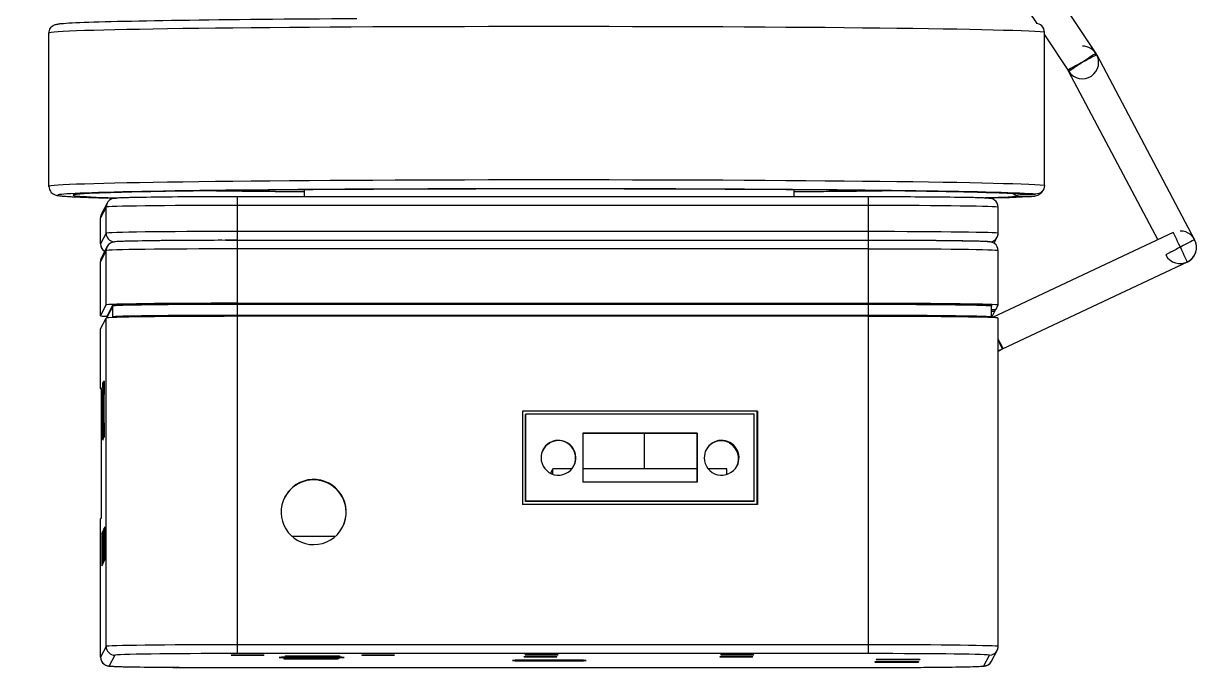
# Model space of a CAD drawing. Header units: millimetres. Extents: x -55 to 53, y -64 to 64.
# Drawn here: x -55.1 to 52.7, y -64.1 to -4.9 of the extents above; entities that cross this region are included whole.
import ezdxf

# ---------------------------------------------------------------- set-up
doc = ezdxf.new("R2010")
doc.units = ezdxf.units.MM
doc.layers.add('visible', color=7, linetype='Continuous')

msp = doc.modelspace()

# ---------------------------------------------------------------- linework, layer by layer
at = {"layer": 'visible'}
for p, q in [((38.5, -0.17), (43.5, -7.67)), ((36.46, -2.53), (38.06, -4.92)), ((-52.75, -19.9), (-52.75, -5.8)), ((38.76, -19.81), (38.76, -5.71)), ((38.76, -5.97), (41, -9.34)), ((43.57, -7.8), (52.57, -24.8)), ((40.96, -9.27), (49.19, -24.81)), ((-29.25, -20.86), (-29.25, -20.21)), ((15.75, -20.86), (15.75, -20.21)), ((-47.4, -21.43), (-47.92, -22.42)), ((22.58, -20.86), (-35.42, -20.86)), ((22.58, -20.86), (-35.42, -20.86)), ((36.44, -20.79), (37.86, -20.79)), ((36.53, -20.61), (37.95, -20.61)), ((-47.49, -21.8), (-48.01, -22.79)), ((-47.49, -24.2), (-47.49, -21.8)), ((-35.41, -24.04), (-35.41, -21.65)), ((22.59, -21.65), (-35.41, -21.65)), ((22.59, -24.05), (22.59, -21.65)), ((34.51, -24.21), (34.51, -21.81)), ((-48.01, -25.19), (-48.01, -22.79)), ((-48.01, -25.19), (-48.01, -22.79)), ((-47.49, -24.2), (-48.01, -25.19)), ((22.59, -24.05), (-35.41, -24.04)), ((50.61, -24.15), (34, -31.96)), ((34.13, -25.13), (34.42, -24.58)), ((-47.49, -25.8), (-48.01, -26.79)), ((-47.4, -25.43), (-47.92, -26.42)), ((-47.49, -30.8), (-47.49, -25.8)), ((22.58, -24.86), (-35.42, -24.86)), ((22.58, -24.86), (-35.42, -24.86)), ((-35.41, -30.64), (-35.41, -25.64)), ((22.59, -25.65), (-35.41, -25.64)), ((22.59, -30.65), (22.59, -25.65)), ((34.51, -30.81), (34.51, -25.81)), ((-48.01, -31.79), (-48.01, -26.79)), ((-48.01, -31.79), (-48.01, -26.79)), ((51.89, -26.86), (34.89, -34.86)), ((-48.01, -31.79), (-47.49, -30.8)), ((-46.89, -30.9), (-47.41, -31.89)), ((-46.88, -30.8), (-47.4, -31.79)), ((-46.89, -31.9), (-46.89, -30.9)), ((22.58, -30.66), (-35.42, -30.65)), ((-35.42, -31.75), (-35.42, -30.75)), ((22.58, -30.76), (-35.42, -30.75)), ((22.59, -30.65), (-35.41, -30.64)), ((22.58, -31.76), (22.58, -30.76)), ((33.91, -31.9), (33.91, -30.91)), ((33.91, -31.91), (33.91, -30.91)), ((33.91, -31.22), (34.29, -31.22)), ((34.21, -31.22), (34.21, -31.38)), ((34.29, -31.22), (34.51, -30.81)), ((-48.01, -32.99), (-47.49, -32)), ((-47.49, -62.2), (-47.49, -32)), ((-47.41, -31.98), (-47.41, -31.89)), ((-47.41, -31.98), (-47.41, -31.89)), ((-46.89, -31.9), (-46.92, -31.95)), ((22.58, -31.76), (-35.42, -31.75)), ((22.59, -31.85), (-35.41, -31.84)), ((-35.41, -62.04), (-35.41, -31.84)), ((22.59, -62.05), (22.59, -31.85)), ((33.91, -31.38), (34.21, -31.38)), ((33.99, -31.79), (34.21, -31.38)), ((34.51, -62.2), (34.51, -32.01)), ((-48.01, -38.49), (-48.01, -32.99)), ((-48.01, -38.49), (-48.01, -32.99)), ((34.93, -34.84), (34.51, -35.07)), ((-48.01, -38.49), (-47.96, -38.41)), ((-47.96, -38.41), (-47.96, -50.41)), ((-47.8, -38.68), (-47.81, -38.68)), ((-47.8, -37.94), (-47.8, -37.94)), ((-47.79, -38.51), (-47.8, -38.51)), ((-47.79, -43.11), (-47.77, -37.98)), ((-47.79, -38.41), (-47.79, -39.13)), ((-47.79, -38.66), (-47.79, -38.66)), ((-47.77, -38.66), (-47.78, -41.21)), ((-47.77, -37.98), (-47.77, -37.97)), ((-47.77, -37.97), (-47.75, -43.05)), ((-47.77, -37.98), (-47.77, -37.98)), ((-47.77, -38.66), (-47.77, -38.66)), ((-47.76, -41.18), (-47.77, -38.66)), ((-47.75, -37.94), (-47.74, -37.92)), ((-47.75, -43.04), (-47.75, -37.94)), ((-47.74, -37.94), (-47.75, -37.94)), ((-47.74, -37.92), (-47.73, -41.38)), ((-47.74, -38.55), (-47.74, -43.03)), ((-47.74, -42.03), (-47.74, -38.55)), ((-47.74, -38.55), (-47.74, -38.55)), ((-47.73, -41.38), (-47.72, -37.89)), ((-47.72, -38.51), (-47.73, -42.02)), ((-47.72, -37.89), (-47.72, -37.88)), ((-47.72, -37.88), (-47.72, -42.98)), ((-47.72, -37.89), (-47.72, -37.89)), ((-47.72, -42.99), (-47.72, -38.51)), ((-47.72, -38.51), (-47.72, -38.51)), ((-47.71, -37.86), (-47.7, -37.85)), ((-47.7, -40.22), (-47.71, -37.86)), ((-47.7, -37.86), (-47.71, -37.86)), ((-47.7, -39.73), (-47.69, -37.82)), ((-47.7, -37.85), (-47.7, -39.73)), ((-47.69, -37.82), (-47.68, -37.81)), ((-47.68, -37.81), (-47.69, -40.28)), ((-47.68, -37.82), (-47.69, -37.82)), ((-47.69, -39.73), (-47.7, -39.73)), ((-47.81, -40.62), (-47.82, -40.62)), ((-47.71, -42.97), (-47.7, -40.22)), ((-47.7, -40.77), (-47.71, -42.96)), ((-47.69, -40.22), (-47.7, -40.22)), ((-47.69, -42.92), (-47.7, -40.77)), ((-47.69, -40.77), (-47.7, -40.77)), ((-47.69, -40.28), (-47.68, -42.91)), ((12.39, -40.55), (-9.21, -40.55)), ((-9.21, -40.55), (-9.21, -49.15)), ((12.37, -40.58), (-9.21, -40.57)), ((-8.93, -40.87), (-8.91, -40.85)), ((-8.93, -48.87), (-8.93, -40.87)), ((12.09, -40.85), (-8.91, -40.85)), ((-8.91, -48.85), (-8.91, -40.85)), ((12.09, -48.85), (12.09, -40.85)), ((12.37, -40.58), (12.39, -40.55)), ((12.37, -49.15), (12.37, -40.58)), ((12.39, -40.55), (12.39, -49.15)), ((-47.79, -42), (-47.79, -42.72)), ((-47.78, -41.21), (-47.76, -41.18)), ((-47.76, -41.21), (-47.78, -41.21)), ((-47.76, -41.76), (-47.78, -41.79)), ((-47.78, -41.79), (-47.78, -43.1)), ((-47.76, -41.18), (-47.76, -41.18)), ((-47.76, -43.06), (-47.76, -41.76)), ((-47.76, -41.76), (-47.76, -41.76)), ((-47.73, -42.02), (-47.74, -42.03)), ((-47.73, -41.38), (-47.73, -41.38)), ((-47.8, -42.55), (-47.81, -42.55)), ((-47.79, -42.67), (-47.8, -42.67)), ((-47.79, -42.5), (-47.79, -42.5)), ((-47.78, -43.1), (-47.79, -43.11)), ((-47.75, -43.05), (-47.76, -43.06)), ((-47.74, -43.03), (-47.75, -43.04)), ((-47.72, -42.98), (-47.72, -42.99)), ((-47.71, -42.96), (-47.71, -42.97)), ((-47.68, -42.91), (-47.69, -42.92)), ((6.84, -42.6), (-3.66, -42.6)), ((-3.66, -42.6), (-3.66, -47.1)), ((6.82, -42.63), (-3.66, -42.62)), ((2, -45.87), (2, -42.63)), ((6.82, -42.63), (6.84, -42.6)), ((6.82, -42.63), (6.82, -47.1)), ((6.84, -42.6), (6.84, -47.1)), ((-6.75, -43.53), (-6.73, -43.49)), ((9.85, -43.48), (9.85, -43.53)), ((9.85, -43.53), (9.87, -43.49)), ((-6.59, -46.19), (-6.43, -45.87)), ((-6.59, -46.3), (-6.59, -46.19)), ((-6.43, -46.36), (-6.43, -45.87)), ((-4.69, -45.87), (-6.43, -45.87)), ((6.82, -45.88), (-3.66, -45.87)), ((9.57, -45.88), (7.86, -45.88)), ((9.57, -46.37), (9.57, -45.88)), ((6.84, -47.1), (-3.66, -47.1)), ((12.39, -49.15), (-9.21, -49.15)), ((-8.93, -48.87), (-8.91, -48.85)), ((12.07, -48.88), (-8.93, -48.87)), ((12.09, -48.85), (-8.91, -48.85)), ((12.07, -48.88), (12.09, -48.85)), ((-48.01, -50.49), (-47.96, -50.41)), ((-48.01, -63.18), (-48.01, -50.49)), ((-48.01, -63.19), (-48.01, -50.49)), ((-47.9, -51.78), (-47.87, -51.72)), ((-47.87, -51.72), (-47.87, -54.72)), ((-47.83, -51.65), (-47.8, -51.59)), ((-47.83, -51.65), (-47.83, -54.65)), ((-47.83, -51.65), (-47.8, -51.65)), ((-47.8, -51.59), (-47.8, -54.59)), ((-47.77, -51.52), (-47.73, -51.46)), ((-47.77, -51.52), (-47.77, -54.52)), ((-47.77, -51.52), (-47.73, -51.52)), ((-47.73, -51.46), (-47.73, -54.46)), ((-47.7, -51.39), (-47.66, -51.33)), ((-47.7, -51.39), (-47.7, -54.39)), ((-47.7, -51.39), (-47.66, -51.39)), ((-47.66, -51.33), (-47.66, -54.33)), ((-47.63, -51.26), (-47.6, -51.2)), ((-47.63, -51.26), (-47.63, -54.26)), ((-47.63, -51.26), (-47.6, -51.26)), ((-47.6, -51.2), (-47.6, -54.2)), ((-47.9, -51.78), (-47.9, -54.78)), ((-47.9, -51.78), (-47.87, -51.78)), ((-47.9, -54.78), (-47.87, -54.72)), ((-47.83, -54.65), (-47.8, -54.59)), ((-47.77, -54.52), (-47.73, -54.46)), ((-47.7, -54.39), (-47.66, -54.33)), ((-47.63, -54.26), (-47.6, -54.2)), ((-47.49, -62.2), (-48.01, -63.18)), ((22.59, -62.05), (-35.41, -62.04)), ((-46.69, -63), (-47.21, -63.98)), ((-35.98, -62.97), (-36, -63)), ((-36, -63), (-33, -63)), ((-35.98, -62.97), (-32.98, -62.97)), ((22.58, -62.86), (-35.42, -62.85)), ((-32.98, -62.97), (-33, -63)), ((-33, -63), (-33, -62.97)), ((-31.16, -63.32), (-31.17, -63.35)), ((-31.17, -63.35), (-26.17, -63.35)), ((-31.16, -63.32), (-26.16, -63.32)), ((-31.03, -63.07), (-31.04, -63.09)), ((-31.04, -63.09), (-26.04, -63.09)), ((-31.03, -63.07), (-26.03, -63.07)), ((-26.16, -63.32), (-26.17, -63.35)), ((-26.17, -63.35), (-26.17, -63.32)), ((-26.03, -63.07), (-26.04, -63.09)), ((-26.04, -63.09), (-26.04, -63.07)), ((-23.98, -62.97), (-24, -63.01)), ((-24, -63.01), (-21, -63.01)), ((-23.98, -62.97), (-20.98, -62.97)), ((-20.98, -62.97), (-21, -63.01)), ((-21, -63.01), (-21, -62.97)), ((-9.07, -63.15), (-9.05, -63.11)), ((-9.07, -63.15), (-6.07, -63.15)), ((-9.05, -63.11), (-6.05, -63.11)), ((-8.97, -62.96), (-8.95, -62.92)), ((-8.97, -62.96), (-5.97, -62.96)), ((-8.95, -62.92), (-5.95, -62.92)), ((-6.07, -63.15), (-6.05, -63.11)), ((-6.07, -63.15), (-6.07, -63.11)), ((-5.97, -62.96), (-5.95, -62.92)), ((-5.97, -62.96), (-5.97, -62.92)), ((8.93, -63.15), (8.95, -63.11)), ((8.93, -63.15), (11.93, -63.15)), ((8.95, -63.11), (11.95, -63.11)), ((9.03, -62.96), (9.05, -62.92)), ((9.03, -62.96), (12.03, -62.96)), ((9.05, -62.92), (12.05, -62.92)), ((11.93, -63.15), (11.95, -63.11)), ((11.93, -63.15), (11.93, -63.11)), ((12.03, -62.96), (12.05, -62.92)), ((12.03, -62.96), (12.03, -62.92)), ((23.2, -63.59), (23.18, -63.63)), ((23.2, -63.59), (27.2, -63.59)), ((23.32, -63.36), (23.3, -63.4)), ((23.3, -63.4), (27.3, -63.4)), ((23.32, -63.36), (27.32, -63.36)), ((27.2, -63.59), (27.18, -63.63)), ((27.18, -63.63), (27.18, -63.59)), ((27.32, -63.36), (27.3, -63.4)), ((27.3, -63.4), (27.3, -63.36)), ((33.19, -63.99), (33.71, -63)), ((33.9, -63.56), (34.42, -62.57)), ((-36.08, -64.13), (21.92, -64.14)), ((-36.08, -64.13), (21.92, -64.14)), ((23.18, -63.63), (27.18, -63.63))]:
    msp.add_line(p, q, dxfattribs=at)
for centre, start, end in [((42.25, -8.5), 387.8976, 449.995), ((42.25, -8.5), 213.6902, 393.6902), ((51.25, -25.5), 207.8976, 387.8976), ((51.25, -25.5), 295.1956, 449.995), ((34.25, -33.5), 279.8563, 295.1956)]:
    msp.add_arc(centre, 1.5, start, end, dxfattribs=at)
for centre, major_axis, ratio, start_param, end_param in [((-6.75, -5.8), (-46, 0), 0.012999, 3.28761, 6.283185), ((42.25, -8.5), (-1.33, -0.7), 0.00833, 4.700341, 6.271138), ((42.25, -8.5), (-1.25, -0.83), 0.007072, 4.699562, 6.270359), ((42.25, -8.5), (-1.25, -0.83), 0.007072, 3.141593, 4.699562), ((42.25, -8.5), (-1.33, -0.7), 0.00833, 3.141593, 4.700341), ((-6.75, -19.9), (46, 0), 0.012999, -6.137168, -3.141593), ((-6.75, -20.7), (45.2, 0), 0.012999, -6.134442, -2.648006), ((-6.75, -20.7), (43.8, 0), 0.012999, -6.12943, -2.681904), ((-6.75, -19.9), (43, 0), 0.012999, -2.362575, -2.121463), ((-6.75, -19.9), (43, 0), 0.012999, -1.020129, -0.779009), ((-46.69, -21.8), (-0.71, 0.369), 0.999893, -6.283185, -5.804272), ((-35.49, -21), (-11.2, 0), 0.012999, 4.705639, 6.276435), ((-35.42, -21.66), (0, 0.8), 0.006749, 4.725388, 6.283185), ((-35.42, -21.66), (0, 0.8), 0.006749, 0, 0.012999), ((22.51, -21.01), (-11.2, 0), 0.012999, 3.134843, 4.705627), ((22.58, -21.66), (0, 0.8), 0.006749, 4.725388, 6.283185), ((22.58, -21.66), (0, 0.8), 0.006749, 0, 0.012999), ((-6.75, -20.7), (43.8, 0), 0.012999, -0.449921, -0.167256), ((-6.75, -20.7), (45.2, 0), 0.012999, -0.479621, -0.162243), ((-47.21, -22.79), (-0.71, 0.369), 0.999893, -6.283185, -5.804272), ((-35.49, -21.8), (-12, 0), 0.012999, 4.705639, 6.276435), ((22.51, -21.81), (-12, 0), 0.012999, 3.141593, 4.705639), ((22.51, -21.81), (-12, 0), 0.012999, 3.134843, 3.141593), ((-36.01, -22.79), (-12, 0), 0.012999, 6.276435, 6.283185), ((-36.01, -22.79), (-12, 0), 0.012999, 0, 0.00675), ((-35.49, -24.2), (-12, 0), 0.012999, 4.705639, 6.276435), ((-46.69, -24.2), (0.71, -0.369), 0.999893, 3.620506, 5.099499), ((-35.42, -24.06), (0, -0.8), 0.006749, -6.270186, -4.69939), ((22.58, -24.06), (0, -0.8), 0.006749, -6.264801, -4.69939), ((22.51, -24.21), (-12, 0), 0.012999, 3.141593, 4.705639), ((33.71, -24.21), (-0.71, 0.369), 0.999893, -4.131656, -3.141593), ((33.71, -24.21), (-0.71, 0.369), 0.999893, -3.141593, -2.662679), ((22.51, -24.21), (-12, 0), 0.012999, 3.134843, 3.141593), ((51.25, -25.5), (-0.64, 1.36), 0.011642, 4.721277, 6.283185), ((51.25, -25.5), (-1.33, -0.7), 0.00833, 3.141593, 4.700341), ((-36.01, -25.19), (-12, 0), 0.012999, 6.276435, 6.283185), ((-47.21, -25.19), (0.71, -0.369), 0.999893, 3.620506, 4.633939), ((-46.69, -25.8), (-0.71, 0.369), 0.999893, -6.283185, -5.804272), ((-35.49, -25.8), (-12, 0), 0.012999, 4.705639, 6.276435), ((-35.49, -25), (-11.2, 0), 0.012999, 4.705639, 6.276435), ((-35.49, -25), (-11.2, 0), 0.012999, 4.705639, 6.276435), ((-35.42, -25.66), (0, 0.8), 0.006749, 4.725388, 6.283185), ((-35.42, -25.66), (0, 0.8), 0.006749, 0, 0.012999), ((22.51, -25.01), (-11.2, 0), 0.012999, 3.134843, 4.705627), ((22.58, -25.66), (0, 0.8), 0.006749, 4.725388, 6.283185), ((22.58, -25.66), (0, 0.8), 0.006749, 0, 0.012999), ((22.51, -25.81), (-12, 0), 0.012999, 3.141593, 4.705639), ((22.51, -25.81), (-12, 0), 0.012999, 3.134843, 3.141593), ((51.25, -25.5), (-1.33, -0.7), 0.00833, 4.700341, 6.271138), ((51.25, -25.5), (-0.64, 1.36), 0.011642, 3.150481, 4.721277), ((-47.21, -26.79), (-0.71, 0.369), 0.999893, -6.283185, -5.804272), ((-36.01, -26.79), (-12, 0), 0.012999, 6.276435, 6.283185), ((-36.01, -26.79), (-12, 0), 0.012999, 0, 0.00675), ((51.25, -25.5), (-0.64, 1.36), 0.011642, 3.141593, 3.150481), ((-35.49, -30.8), (12, 0), 0.012999, -4.719139, -3.148343), ((-35.49, -30.9), (-11.4, 0), 0.012999, 4.705639, 6.276435), ((-46.39, -30.9), (-0.444, 0.23), 0.999893, -6.00563, -5.804272), ((-35.49, -30.8), (11.39, 0), 0.012999, -4.719139, -3.148343), ((-35.42, -30.76), (0, 0.5), 0.006749, 4.725388, 4.926746), ((22.51, -30.81), (11.39, 0), 0.012999, -6.280532, -4.719139), ((22.58, -30.76), (0, 0.5), 0.006749, 4.725388, 4.926746), ((22.51, -30.91), (-11.4, 0), 0.012999, 3.141593, 4.705639), ((22.51, -30.81), (12, 0), 0.012999, -6.283185, -4.719139), ((22.51, -30.81), (11.39, 0), 0.012999, -6.289935, -6.280532), ((22.51, -30.91), (-11.4, 0), 0.012999, 3.134843, 3.141593), ((22.51, -30.81), (12, 0), 0.012999, -0.00675, 0), ((-36.01, -31.79), (12, 0), 0.012999, -3.141593, -2.823335), ((-36.01, -31.79), (12, 0), 0.012999, -3.148343, -3.141593), ((-35.49, -32), (12, 0), 0.012999, -4.719139, -3.148343), ((-46.91, -31.89), (-0.444, 0.23), 0.999893, -6.00563, -5.804272), ((-36.01, -31.89), (-11.4, 0), 0.012999, 6.276435, 6.283185), ((-36.01, -31.89), (-11.4, 0), 0.012999, 0, 0.00675), ((-36.01, -31.79), (11.39, 0), 0.012999, -3.148343, -3.144246), ((-35.49, -31.9), (-11.4, 0), 0.012999, 4.705639, 6.276435), ((-46.39, -31.9), (0.444, -0.23), 0.999893, 3.620506, 3.725041), ((-35.42, -31.76), (0, -0.5), 0.006749, -4.900748, -4.69939), ((22.58, -31.76), (0, -0.5), 0.006749, -4.884625, -4.69939), ((22.51, -31.91), (-11.4, 0), 0.012999, 3.141593, 4.705639), ((22.51, -32.01), (12, 0), 0.012999, -6.283185, -4.719139), ((33.41, -31.91), (-0.444, 0.23), 0.999893, -2.763208, -2.662679), ((21.99, -31.79), (12, 0), 0.012999, -0.120497, -0.00675), ((22.51, -31.91), (-11.4, 0), 0.012999, 3.134843, 3.141593), ((22.51, -32.01), (12, 0), 0.012999, -0.00675, 0), ((-36.01, -32.99), (12, 0), 0.012999, -3.141593, -3.134843), ((-36.01, -32.99), (12, 0), 0.012999, -3.148343, -3.141593), ((34.25, -33.5), (-0.72, 1.32), 0.01215, 3.149773, 4.369129), ((34.25, -33.5), (-0.64, 1.36), 0.011642, 3.150481, 4.323453), ((-36.01, -38.49), (12, 0), 0.012999, -3.141593, -3.059135), ((-36.01, -38.49), (12, 0), 0.012999, -3.148343, -3.141593), ((-5.93, -44.87), (1.42, -0.74), 0.999893, 0.009155, 3.132438), ((-5.91, -44.85), (1.42, -0.74), 0.999893, 0, 3.141593), ((9.07, -44.88), (1.42, -0.74), 0.999893, 0.009155, 3.132438), ((9.09, -44.85), (1.42, -0.74), 0.999893, 0, 3.141593), ((-5.91, -44.85), (1.42, -0.74), 0.999893, 3.141593, 3.620506), ((-5.95, -44.91), (-1.42, 0.74), 0.999893, -0.568284, -0.022889), ((-5.93, -44.87), (-1.42, 0.74), 0.999893, -0.568284, -0.009155), ((9.09, -44.85), (1.42, -0.74), 0.999893, 3.141593, 3.620506), ((9.05, -44.91), (1.42, -0.74), 0.999893, 0.022889, 1.526111), ((9.07, -44.88), (1.42, -0.74), 0.999893, 0.009155, 1.526111), ((-5.91, -44.85), (1.42, -0.74), 0.999893, 3.620506, 6.283185), ((9.09, -44.85), (1.42, -0.74), 0.999893, 3.620506, 6.283185), ((-28.43, -49.88), (2.66, -1.38), 0.999893, 0.007324, 3.134269), ((-28.41, -49.84), (2.66, -1.38), 0.999893, 0, 3.141593), ((-28.41, -49.84), (2.66, -1.38), 0.999893, 3.141593, 5.191303), ((-36.01, -50.49), (12, 0), 0.012999, -3.141593, -3.134843), ((-36.01, -50.49), (12, 0), 0.012999, -3.148343, -3.141593), ((-28.41, -49.84), (2.66, -1.38), 0.999893, 5.191303, 6.283185), ((-28.6, -52.21), (-8.8, 0), 0.012999, 4.463237, 4.917555), ((-35.49, -62.2), (-12, 0), 0.012999, 4.705639, 6.276435), ((-46.69, -62.2), (0.71, -0.369), 0.999893, 3.620506, 5.191303), ((-35.42, -62.05), (0, -0.8), 0.006749, -6.270186, -4.69939), ((22.58, -62.06), (0, -0.8), 0.006749, -6.270186, -4.69939), ((22.51, -62.2), (-12, 0), 0.012999, 3.141593, 4.705639), ((33.71, -62.2), (-0.71, 0.369), 0.999893, -3.141593, -2.662679), ((22.51, -62.2), (-12, 0), 0.012999, 3.134843, 3.141593), ((-36.01, -63.19), (-12, 0), 0.012999, 6.276435, 6.283185), ((-47.21, -63.18), (0.71, -0.369), 0.999893, 3.620506, 5.191303), ((-35.49, -63), (-11.2, 0), 0.012999, 4.705639, 6.276435), ((-28.6, -63.21), (3, 0), 0.012999, -4.719139, -3.141593), ((-28.6, -63.21), (3, 0), 0.012999, -3.141593, 0), ((-28.6, -63.21), (3, 0), 0.012999, -6.283185, -4.719139), ((-6.75, -63.49), (3.4, 0), 0.012999, -4.719139, -3.141593), ((-6.75, -63.49), (3.4, 0), 0.012999, -3.141593, 0), ((-6.75, -63.49), (3.4, 0), 0.012999, -6.283185, -4.719139), ((22.51, -63), (-11.2, 0), 0.012999, 3.134843, 4.705639), ((33.19, -63.19), (-0.71, 0.369), 0.999893, -4.233475, -3.141593), ((33.71, -62.2), (-0.71, 0.369), 0.999893, -4.233475, -3.141593), ((-36.01, -63.99), (-11.2, 0), 0.012999, 6.276435, 7.847232), ((-36.08, -63.33), (0, 0.8), 0.006749, 3.128593, 3.141593), ((-36.08, -63.33), (0, 0.8), 0.006749, 3.141593, 3.154592), ((21.99, -63.99), (-11.2, 0), 0.012999, 1.564046, 3.134843), ((21.92, -63.34), (0, 0.8), 0.006749, 3.128593, 3.141593), ((21.92, -63.34), (0, 0.8), 0.006749, 3.141593, 3.154592)]:
    msp.add_ellipse(centre, major_axis=major_axis, ratio=ratio, start_param=start_param, end_param=end_param, dxfattribs=at)
for points, degree, knots in [([(-52.75, -5.8), (-52.75, -5.63), (-52.7, -5.47), (-52.61, -5.34), (-52.56, -5.27), (-52.51, -5.22), (-52.45, -5.17), (-52.4, -5.13), (-52.35, -5.1), (-52.31, -5.08), (-52.21, -5.03), (-52.15, -5.01), (-52.1, -5), (-51.99, -4.97), (-51.9, -4.96), (-51.79, -4.94), (-51.69, -4.93), (-51.56, -4.92), (-51.42, -4.91), (-51.12, -4.88), (-50.74, -4.86), (-50.27, -4.84), (-48.42, -4.75), (-45.12, -4.68), (-40.67, -4.61), (-36.23, -4.54), (-30.65, -4.49), (-24.46, -4.46)], 3, [0, 0, 0, 0, 0.166667, 0.166667, 0.166667, 0.333333, 0.333333, 0.333333, 0.5, 0.5, 0.5, 0.666667, 0.666667, 0.666667, 0.708333, 0.708333, 0.708333, 0.75, 0.75, 0.75, 0.833333, 0.833333, 0.833333, 0.916667, 0.916667, 0.916667, 1, 1, 1, 1]), ([(38.76, -5.71), (38.76, -5.5), (38.67, -5.29), (38.52, -5.14), (38.38, -5.01), (38.21, -4.93), (38.02, -4.91)], 3, [0, 0, 0, 0, 0.5078785, 0.5078785, 0.5078785, 0.9440743, 0.9440743, 0.9440743, 0.9440743]), ([(-52.75, -19.9), (-52.75, -20.06), (-52.7, -20.23), (-52.61, -20.35), (-52.51, -20.49), (-52.39, -20.58), (-52.31, -20.62), (-52.21, -20.67), (-52.15, -20.69), (-52.1, -20.7), (-51.99, -20.73), (-51.9, -20.74), (-51.79, -20.75), (-51.69, -20.77), (-51.56, -20.78), (-51.42, -20.79), (-51.12, -20.81), (-50.74, -20.84), (-50.27, -20.86), (-49.36, -20.9), (-48.12, -20.94), (-46.56, -20.98)], 3, [0, 0, 0, 0, 0.1111111, 0.1111111, 0.1111111, 0.3333333, 0.3333333, 0.3333333, 0.4444444, 0.4444444, 0.4444444, 0.4722222, 0.4722222, 0.4722222, 0.5, 0.5, 0.5, 0.5555556, 0.5555556, 0.5555556, 0.5844479, 0.5844479, 0.5844479, 0.5844479]), ([(36.47, -20.61), (35.62, -20.54), (33.57, -20.46), (30.52, -20.4), (27.48, -20.33), (23.44, -20.28), (18.71, -20.23), (13.96, -20.19), (8.52, -20.16), (2.81, -20.14), (-2.89, -20.13), (-8.85, -20.12), (-14.6, -20.14), (-20.81, -20.15), (-26.77, -20.18), (-31.93, -20.23), (-37.09, -20.28), (-41.45, -20.34), (-44.61, -20.41), (-46.02, -20.44), (-47.19, -20.48), (-48.1, -20.51), (-49.01, -20.54), (-49.67, -20.58), (-50.04, -20.61), (-50.19, -20.63), (-50.3, -20.64), (-50.3, -20.65)], 3, [0, 0, 0, 0, 0.099881, 0.099881, 0.099881, 0.199762, 0.199762, 0.199762, 0.300238, 0.300238, 0.300238, 0.400714, 0.400714, 0.400714, 0.500595, 0.500595, 0.500595, 0.600476, 0.600476, 0.600476, 0.700357, 0.700357, 0.700357, 0.800238, 0.800238, 0.800238, 1, 1, 1, 1]), ([(38.76, -19.81), (38.76, -20.02), (38.67, -20.24), (38.52, -20.38), (38.37, -20.53), (38.16, -20.61), (37.95, -20.61)], 3, [0, 0, 0, 0, 0.507879, 0.507879, 0.507879, 1, 1, 1, 1]), ([(-35.42, -20.86), (-37.32, -20.86), (-39.22, -20.86), (-40.89, -20.87), (-42.33, -20.88), (-43.6, -20.9), (-44.57, -20.92), (-45.42, -20.93), (-46.04, -20.95), (-46.4, -20.97), (-46.49, -20.97), (-46.56, -20.98), (-46.63, -20.98), (-46.69, -20.99), (-46.74, -20.99), (-46.82, -21.01), (-46.86, -21.01), (-46.9, -21.02), (-46.96, -21.04), (-47, -21.06), (-47.04, -21.08), (-47.09, -21.11), (-47.22, -21.18), (-47.33, -21.29), (-47.4, -21.43)], 3, [0, 0, 0, 0, 0.151042, 0.151042, 0.151042, 0.281541, 0.281541, 0.281541, 0.39583, 0.39583, 0.39583, 0.471352, 0.471352, 0.471352, 0.546873, 0.546873, 0.546873, 0.697915, 0.697915, 0.697915, 0.848958, 0.848958, 0.848958, 1, 1, 1, 1]), ([(34.51, -21.81), (34.51, -21.55), (34.38, -21.3), (34.18, -21.16), (34.14, -21.13), (34.09, -21.1), (34.05, -21.08), (33.98, -21.05), (33.93, -21.03), (33.89, -21.02), (33.82, -21.01), (33.78, -21), (33.74, -21), (33.7, -20.99), (33.66, -20.99), (33.62, -20.98), (33.5, -20.98), (33.35, -20.97), (33.16, -20.96), (32.92, -20.95), (32.62, -20.94), (32.25, -20.93), (31.48, -20.92), (30.42, -20.9), (29.17, -20.89), (27.28, -20.87), (24.94, -20.86), (22.58, -20.86)], 3, [0, 0, 0, 0, 0.088346, 0.088346, 0.088346, 0.176692, 0.176692, 0.176692, 0.265038, 0.265038, 0.265038, 0.30921, 0.30921, 0.30921, 0.353383, 0.353383, 0.353383, 0.441729, 0.441729, 0.441729, 0.530075, 0.530075, 0.530075, 0.717178, 0.717178, 0.717178, 1, 1, 1, 1]), ([(-48.01, -25.19), (-48.01, -25.44), (-47.88, -25.69), (-47.68, -25.83), (-47.66, -25.85), (-47.65, -25.86), (-47.63, -25.87)], 3, [0, 0, 0, 0, 0.0883459, 0.0883459, 0.0883459, 0.1219407, 0.1219407, 0.1219407, 0.1219407]), ([(-35.42, -24.86), (-37.32, -24.85), (-39.22, -24.86), (-40.89, -24.87), (-42.33, -24.88), (-43.6, -24.9), (-44.57, -24.92), (-45.42, -24.93), (-46.04, -24.95), (-46.4, -24.97), (-46.49, -24.97), (-46.56, -24.98), (-46.63, -24.98), (-46.69, -24.99), (-46.74, -24.99), (-46.82, -25.01), (-46.86, -25.01), (-46.9, -25.02), (-46.96, -25.04), (-47, -25.06), (-47.04, -25.08), (-47.09, -25.11), (-47.22, -25.18), (-47.33, -25.29), (-47.4, -25.43)], 3, [0, 0, 0, 0, 0.151042, 0.151042, 0.151042, 0.281541, 0.281541, 0.281541, 0.39583, 0.39583, 0.39583, 0.471352, 0.471352, 0.471352, 0.546873, 0.546873, 0.546873, 0.697915, 0.697915, 0.697915, 0.848958, 0.848958, 0.848958, 1, 1, 1, 1]), ([(34.51, -25.81), (34.51, -25.55), (34.38, -25.3), (34.18, -25.16), (34.14, -25.13), (34.09, -25.1), (34.05, -25.08), (33.98, -25.05), (33.93, -25.03), (33.89, -25.02), (33.82, -25.01), (33.78, -25), (33.74, -25), (33.7, -24.99), (33.66, -24.99), (33.62, -24.98), (33.5, -24.98), (33.35, -24.97), (33.16, -24.96), (32.92, -24.95), (32.62, -24.94), (32.25, -24.93), (31.48, -24.92), (30.42, -24.9), (29.17, -24.89), (27.28, -24.87), (24.94, -24.86), (22.58, -24.86)], 3, [0, 0, 0, 0, 0.088346, 0.088346, 0.088346, 0.176692, 0.176692, 0.176692, 0.265038, 0.265038, 0.265038, 0.30921, 0.30921, 0.30921, 0.353383, 0.353383, 0.353383, 0.441729, 0.441729, 0.441729, 0.530075, 0.530075, 0.530075, 0.717178, 0.717178, 0.717178, 1, 1, 1, 1]), ([(-47.8, -37.94), (-47.8, -37.95), (-47.8, -38.01), (-47.81, -38.15), (-47.81, -38.27), (-47.81, -38.45), (-47.81, -38.68)], 3, [0, 0, 0, 0, 0.541695, 0.541695, 0.541695, 1, 1, 1, 1]), ([(-47.81, -39.06), (-47.81, -38.9), (-47.81, -38.77), (-47.8, -38.68), (-47.8, -38.56), (-47.8, -38.51), (-47.8, -38.51)], 3, [0, 0, 0, 0, 0.440817, 0.440817, 0.440817, 1, 1, 1, 1]), ([(-47.8, -42.67), (-47.8, -42.67), (-47.8, -42.52), (-47.81, -42.39), (-47.81, -42.15)], 2, [0, 0, 0, 0.549548, 0.549548, 1, 1, 1]), ([(-47.81, -42.55), (-47.81, -42.77), (-47.81, -42.94), (-47.81, -43.06), (-47.8, -43.18), (-47.8, -43.24), (-47.8, -43.24)], 3, [0, 0, 0, 0, 0.4583046, 0.4583046, 0.4583046, 0.9764955, 0.9764955, 0.9764955, 0.9764955]), ([(-48.01, -63.19), (-48.01, -63.44), (-47.88, -63.69), (-47.68, -63.83), (-47.64, -63.86), (-47.59, -63.89), (-47.55, -63.91), (-47.48, -63.94), (-47.43, -63.96), (-47.39, -63.97), (-47.32, -63.99), (-47.28, -63.99), (-47.24, -64), (-47.2, -64), (-47.16, -64), (-47.12, -64.01), (-47, -64.02), (-46.85, -64.02), (-46.66, -64.03), (-46.42, -64.04), (-46.12, -64.05), (-45.75, -64.06), (-44.98, -64.08), (-43.92, -64.09), (-42.67, -64.1), (-40.78, -64.12), (-38.44, -64.13), (-36.08, -64.13)], 3, [0, 0, 0, 0, 0.088346, 0.088346, 0.088346, 0.176692, 0.176692, 0.176692, 0.265038, 0.265038, 0.265038, 0.30921, 0.30921, 0.30921, 0.353383, 0.353383, 0.353383, 0.441729, 0.441729, 0.441729, 0.530075, 0.530075, 0.530075, 0.717178, 0.717178, 0.717178, 1, 1, 1, 1]), ([(21.92, -64.14), (23.82, -64.14), (25.73, -64.13), (27.39, -64.12), (28.83, -64.11), (30.1, -64.09), (31.07, -64.08), (31.92, -64.06), (32.54, -64.04), (32.9, -64.02), (32.99, -64.02), (33.06, -64.02), (33.13, -64.01), (33.19, -64), (33.24, -64), (33.32, -63.98), (33.36, -63.98), (33.4, -63.97), (33.46, -63.95), (33.5, -63.93), (33.54, -63.91), (33.59, -63.89), (33.72, -63.81), (33.83, -63.7), (33.9, -63.56)], 3, [0, 0, 0, 0, 0.151042, 0.151042, 0.151042, 0.281541, 0.281541, 0.281541, 0.39583, 0.39583, 0.39583, 0.471352, 0.471352, 0.471352, 0.546873, 0.546873, 0.546873, 0.697915, 0.697915, 0.697915, 0.848958, 0.848958, 0.848958, 1, 1, 1, 1])]:
    msp.add_open_spline(points, degree=degree, knots=knots, dxfattribs=at)
for points, degree in [([(38.62, -20.26), (38.52, -20.55), (38.23, -20.77), (37.92, -20.79)], 3), ([(-50.3, -20.65), (-50.3, -20.65)], 1), ([(33.35, -20.97), (35.58, -20.91), (37.11, -20.85), (37.92, -20.79)], 3), ([(36.44, -20.79), (36.23, -20.79), (36.03, -20.71), (35.88, -20.57)], 3), ([(36.53, -20.61), (36.47, -20.61)], 1), ([(37.92, -20.79), (37.86, -20.79)], 1), ([(-47.92, -22.42), (-48, -22.59), (-48.01, -22.79)], 2), ([(34.42, -24.58), (34.51, -24.4), (34.51, -24.21)], 2), ([(-47.92, -26.42), (-48, -26.59), (-48.01, -26.79)], 2), ([(33.9, -30.8), (33.91, -30.85), (33.91, -30.91)], 2), ([(-47.4, -31.79), (-47.41, -31.84), (-47.41, -31.89)], 2), ([(33.9, -31.96), (33.91, -31.91)], 1), ([(-47.81, -38.68), (-47.81, -39.19), (-47.82, -39.91), (-47.82, -40.62)], 3), ([(-47.79, -38.05), (-47.8, -37.94), (-47.8, -37.94)], 2), ([(-47.8, -37.94), (-47.8, -37.94)], 1), ([(-47.8, -38.51), (-47.8, -38.51)], 1), ([(-47.8, -38.51), (-47.8, -38.51), (-47.79, -38.66)], 2), ([(-47.79, -38.51), (-47.8, -38.51)], 1), ([(-47.79, -38.41), (-47.79, -38.17), (-47.79, -38.05)], 2), ([(-47.79, -38.66), (-47.79, -38.82), (-47.79, -39.13)], 2), ([(-47.81, -40.61), (-47.81, -40.04), (-47.81, -39.47), (-47.81, -39.06)], 3), ([(-47.82, -40.62), (-47.82, -41.34), (-47.81, -42.05), (-47.81, -42.55)], 3), ([(-47.81, -42.15), (-47.81, -41.76), (-47.81, -41.19), (-47.81, -40.61)], 3), ([(-47.79, -42), (-47.79, -42.32), (-47.79, -42.5)], 2), ([(-47.79, -42.5), (-47.8, -42.66), (-47.8, -42.67)], 2), ([(-47.8, -42.67), (-47.8, -42.67)], 1), ([(-47.79, -42.67), (-47.8, -42.67)], 1), ([(-47.8, -43.24), (-47.8, -43.23), (-47.79, -43.1)], 2), ([(-47.79, -43.1), (-47.79, -42.97), (-47.79, -42.72)], 2), ([(-47.8, -43.24), (-47.8, -43.24)], 1), ([(34.42, -62.57), (34.51, -62.4), (34.51, -62.2)], 2)]:
    msp.add_open_spline(points, degree=degree, dxfattribs=at)

doc.saveas('drawing.dxf')
